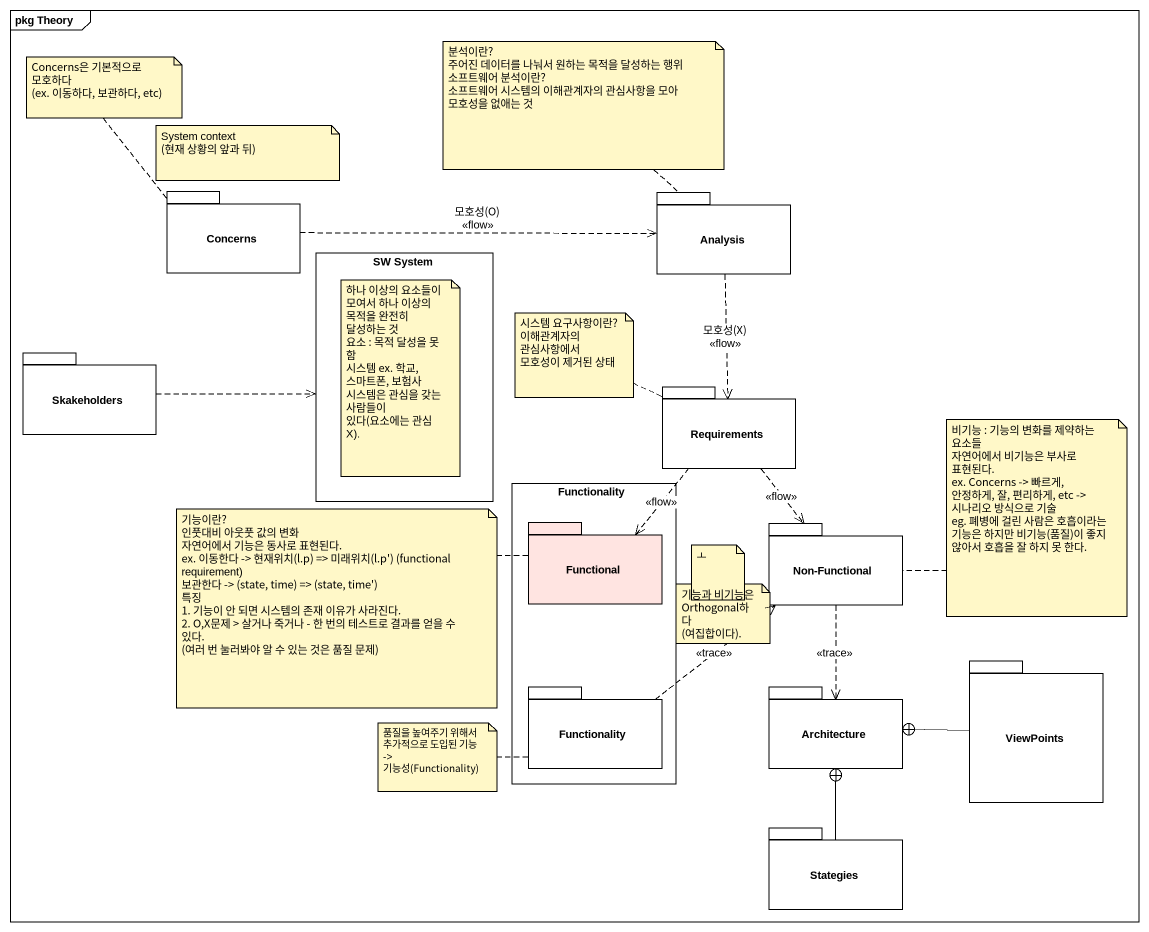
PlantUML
@startuml
mainframe pkg Theory
package Concerns {
}
package Analysis {
}
rectangle "SW System" as SW_System
package Skakeholders {
}
package Requirements {
}
rectangle Functionality {
  package Functional #FFE4E1 {
  }
  package "Functionality" as Functionality_2 {
  }
}
package "Non-Functional" as Non_Functional {
}
package ViewPoints {
}
package Architecture {
}
package Stategies {
}
Concerns .right.> Analysis : 모호성(O)\n<<flow>>
Analysis ..> Requirements : 모호성(X)\n<<flow>>
Skakeholders .right.> SW_System
Requirements ..> Functional : <<flow>>
Requirements ..> Non_Functional : <<flow>>
Non_Functional ..> Architecture : <<trace>>
ViewPoints -left-+ Architecture
Functionality_2 .up.> Non_Functional : <<trace>>
Stategies -up-+ Architecture
note top of Concerns
  Concerns은 기본적으로 모호하다
  (ex. 이동하다, 보관하다, etc)
end note
note top of Analysis
  분석이란?
  주어진 데이터를 나눠서 원하는 목적을 달성하는 행위
  소프트웨어 분석이란?
  소프트웨어 시스템의 이해관계자의 관심사항을 모아 모호성을 없애는 것
end note
note as N3
  System context
  (현재 상황의 앞과 뒤)
end note
note as N4
  하나 이상의 요소들이 모여서 하나 이상의 목적을 완전히 달성하는 것
  요소 : 목적 달성을 못 함
  시스템 ex. 학교, 스마트폰, 보험사
  시스템은 관심을 갖는 사람들이 있다(요소에는 관심 X).
end note
note left of Requirements
  시스템 요구사항이란?
  이해관계자의 관심사항에서 모호성이 제거된 상태
end note
note right of Non_Functional
  비기능 : 기능의 변화를 제약하는 요소들
  자연어에서 비기능은 부사로 표현된다.
  ex. Concerns -> 빠르게, 안정하게, 잘, 편리하게, etc -> 시나리오 방식으로 기술
  eg. 폐병에 걸린 사람은 호흡이라는 기능은 하지만 비기능(품질)이 좋지 않아서 호흡을 잘 하지 못 한다.
end note
note left of Functional
  기능이란?
  인풋대비 아웃풋 값의 변화
  자연어에서 기능은 동사로 표현된다.
  ex. 이동한다 -> 현재위치(l.p) => 미래위치(l.p') (functional requirement)
  보관한다 -> (state, time) => (state, time')
  특징
  1. 기능이 안 되면 시스템의 존재 이유가 사라진다.
  2. O,X문제 > 살거나 죽거나 - 한 번의 테스트로 결과를 얻을 수 있다.
  (여러 번 눌러봐야 알 수 있는 것은 품질 문제)
end note
note as N8
  ㅗ
end note
note as N9
  기능과 비기능은 Orthogonal하다
  (여집합이다).
end note
note left of Functionality_2 : 품질을 높여주기 위해서 추가적으로 도입된 기능 -> 기능성(Functionality)
@enduml
